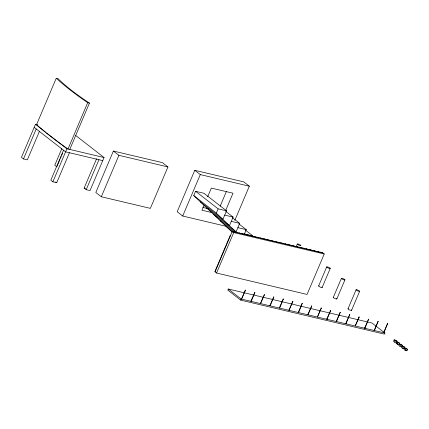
<?xml version="1.0" encoding="UTF-8"?>
<svg xmlns="http://www.w3.org/2000/svg" width="429" height="429" viewBox="0 0 429 429"><rect width="100%" height="100%" fill="white"/><g stroke="black" fill="none" stroke-linecap="round" stroke-linejoin="round"><path stroke-width="0.64" d="M245.533 290.149L241.586 298.943L245.345 290.025M241.784 298.986L241.479 298.831M250.922 301.078L254.917 292.305L251.265 301.233L250.96 301.072L251.228 301.238M264.495 294.626L260.542 303.432L264.393 294.551M260.741 303.464L260.441 303.319M269.879 305.577L273.831 296.771L270.222 305.716L269.879 305.566L270.184 305.721M279.397 307.802L279.67 307.915L279.359 307.808L283.306 299.013L279.703 307.952M283.108 298.981L283.451 299.12M292.589 301.217L292.932 301.367L289.028 310.178L292.787 301.26M289.178 310.205L288.84 310.054M298.316 312.307L302.177 303.469L298.659 312.446L298.316 312.307L298.659 312.435M302.07 303.469L302.381 303.566M307.834 314.532L308.135 314.693L311.786 305.764L307.797 314.537L308.14 314.682M321.037 307.968L321.369 308.097L317.465 316.908L321.224 307.99M317.616 316.924L317.288 316.779M326.791 319.02L327.096 319.176L330.748 310.253L326.753 319.026L327.096 319.176M336.245 321.262L340.181 312.473L336.572 321.423L336.245 321.262L336.577 321.412M339.993 312.457L340.315 312.585M345.71 323.525L349.662 314.72L346.053 323.664L345.71 323.525L346.053 323.664M349.463 314.677L349.807 314.816M355.223 325.799L359.143 316.961L355.335 325.863M358.95 316.945L359.271 317.074M364.671 328.008L368.575 319.187L365.009 328.153L364.671 328.008L365.015 328.142M368.42 319.16L368.763 319.31M374.163 330.239L378.099 321.45L374.49 330.394L374.158 330.271L374.49 330.394M377.911 321.428L378.228 321.562M383.628 332.496L387.532 323.675L383.971 332.636L383.628 332.496L383.939 332.593M387.376 323.659L387.719 323.798M37.763 124.834L35.478 124.297L21.45 157.346L23.509 158.95L27.343 159.856L39.548 131.108M56.258 78.223L36.588 124.56A213.347 45.447 23 0 0 68.018 149.013L87.682 102.676A213.347 45.447 23 0 1 56.258 78.223L58.017 78.636A171.16 36.46 23 0 0 89.441 103.094L69.771 149.431M23.509 158.95L36.229 128.973M61.787 148.718L54.773 165.235L56.832 166.838M63.54 150.23L50.82 180.207L52.874 181.805L56.714 182.711L69.439 152.74M57.089 166.227L59.947 159.497M60.468 158.274L61.245 156.435M61.765 155.212L62.543 153.378M52.874 181.805L66.908 148.75L46.477 132.856M75.783 135.537L104.07 157.545L90.036 190.599L86.202 189.693L84.143 188.09L96.605 158.73M86.202 189.693L98.922 159.717M113.395 151.04L95.812 192.471L101.324 196.761L150.359 208.365L167.943 166.935L162.43 162.645L113.395 151.04L118.908 155.33L167.943 166.935M101.324 196.761L118.908 155.33M234.845 220.313L249.329 186.197L243.817 181.907L194.777 170.302L177.193 211.728L182.706 216.023L226.582 226.405M182.706 216.023L200.295 174.592L194.777 170.302M232.325 232.287L193.758 195.576L195.576 191.296L203.979 193.286L226.523 210.832L222.892 219.391L200.343 201.844M204.032 205.293L201.946 210.21L211.508 212.473M207.69 196.686L211.341 188.079L233.006 193.206L225.702 210.424M237.001 232.824L216.307 213.122L218.12 208.843L195.576 191.296M220.19 206.129L226.448 191.377M225.767 211.384L233.108 217.101L229.472 225.659L206.928 208.113M215.079 271.868L232.245 231.429L322.737 252.847M320.447 252.306L320.2 252.118L322.49 252.66L324.222 254L307.057 294.439L216.565 273.021L233.73 232.588L232.245 231.429M232.352 217.653L239.693 223.364L236.057 231.928L213.513 214.382M244.203 234.524L246.278 229.633L238.937 223.922M228.282 289.001L227.81 290.117L240.653 300.107L384.438 334.137L384.91 333.027L372.066 323.032L228.282 289.001L241.125 298.997L384.91 333.027M240.653 300.107L241.125 298.997M296.278 246.461L297.318 244.004M318.634 285.907L326.71 266.876M322.147 287.494L330.223 268.468A1.936 0.413 23 0 0 327.895 267.02A1.936 0.413 23 0 0 327.279 267.53A1.936 0.413 23 0 0 330.223 268.468M333.333 297.34L341.409 278.314M336.84 298.933L344.916 279.901A1.936 0.413 23 0 0 342.594 278.459A1.936 0.413 23 0 0 341.977 278.968A1.936 0.413 23 0 0 344.916 279.901M348.026 308.778L356.108 289.752M351.539 310.365L359.615 291.339A1.936 0.413 23 0 0 357.293 289.891A1.936 0.413 23 0 0 356.676 290.406A1.936 0.413 23 0 0 359.615 291.339M394.144 339.87L393.532 341.312L394.712 342.224L396.487 342.648L397.098 341.205L395.924 340.294L394.144 339.87L395.324 340.787L397.098 341.205M394.712 342.224L395.324 340.787M396.149 343.345L396.761 341.902L398.536 342.326L399.71 343.243L399.099 344.68L397.324 344.262L396.149 343.345L397.334 343.624M397.324 344.262L397.935 342.819L396.761 341.902M403.544 348.134L404.327 348.745L402.552 348.327L401.372 347.41L402.327 345.275L401.147 344.358L399.372 343.94L398.761 345.377L399.935 346.294L401.716 346.712M399.935 346.294L400.547 344.852L399.372 343.94M402.552 348.327L403.163 346.889L401.984 345.972L403.759 346.391L404.938 347.308L403.984 349.442L405.164 350.359L406.939 350.777L407.55 349.34L406.37 348.423L404.595 348.005L405.775 348.922L407.55 349.34M405.164 350.359L405.775 348.922M87.682 102.676L89.441 103.094M200.295 174.592L249.329 186.197M66.908 148.75L104.07 157.545M102.762 160.623L65.599 151.828L34.175 127.375M218.12 208.843L226.523 210.832M202.804 207.432L208.542 208.789M224.705 215.111L233.108 217.101M231.29 221.38L239.693 223.364M84.143 188.09L85.425 188.395M237.875 227.649L246.278 229.633M244.46 233.912L252.863 235.902L245.522 230.191M233.73 232.588L324.222 254M397.935 342.819L399.71 343.243M400.547 344.852L402.327 345.275M403.163 346.889L404.938 347.308M319.208 252.011L316.672 251.281L316.918 251.469M315.68 251.179L313.149 250.445L313.39 250.638M312.151 250.343L309.62 249.608L309.861 249.801M308.623 249.506L306.091 248.777L306.333 248.965M305.094 248.675L302.563 247.941L302.804 248.128M301.566 247.839L299.034 247.104L299.276 247.297M298.042 247.002L295.506 246.273L295.747 246.461M294.514 246.166L291.977 245.436L292.224 245.624M290.985 245.334L288.449 244.6L288.696 244.793M287.457 244.498L284.92 243.769L285.167 243.956M283.928 243.661L281.392 242.932L281.639 243.12M280.4 242.83L277.863 242.095L278.11 242.288M276.871 241.994L274.34 241.259L274.581 241.452M273.343 241.157L270.812 240.428L271.053 240.615M269.814 240.326L267.283 239.591L267.524 239.779M266.286 239.489L263.755 238.755L263.996 238.948M406.156 350.171L406.939 350.777M262.762 238.653L260.226 237.923L260.467 238.111M259.234 237.816L256.698 237.087L256.939 237.275M255.705 236.985L253.169 236.25L253.416 236.443M252.177 236.148L249.64 235.419L249.887 235.607M248.648 235.312L246.112 234.583L246.359 234.77M245.12 234.481L242.583 233.746L242.83 233.939M193.758 195.576L216.307 213.122M241.591 233.644L239.055 232.909L239.302 233.103M238.063 232.808L235.532 232.078L235.773 232.266M220.098 220.651L235.301 232.48M226.684 226.914L232.974 231.81M230.357 235.88L230.116 235.693L214.838 271.68L216.565 273.021M35.478 124.297L45.431 132.041M55.684 181.912L56.714 182.711M321.884 287.055A1.936 0.413 23 0 1 321.503 287.494A1.936 0.413 23 0 1 319.09 286.486A1.936 0.413 23 0 1 319.047 285.864M336.577 298.487A1.936 0.413 23 0 1 335.199 298.627A1.936 0.413 23 0 1 333.483 297.292M351.276 309.926A1.936 0.413 23 0 1 350.901 310.371A1.936 0.413 23 0 1 348.487 309.357A1.936 0.413 23 0 1 348.445 308.741M297.887 244.653A1.936 0.413 23 0 0 300.831 245.592A1.936 0.413 23 0 0 298.504 244.144A1.936 0.413 23 0 0 297.887 244.653"/></g></svg>
